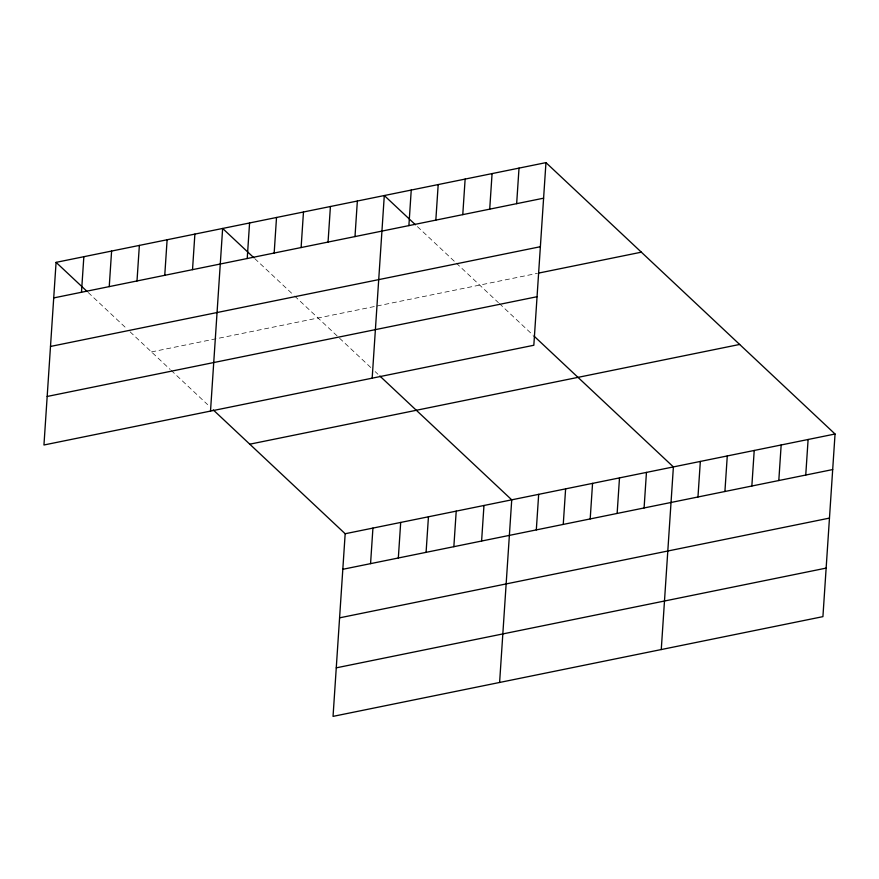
<?xml version="1.0" encoding="UTF-8"?>
<svg xmlns="http://www.w3.org/2000/svg" width="879" height="879" viewBox="0 0 879 879"><rect width="100%" height="100%" fill="white"/><g stroke="black" fill="none" stroke-linecap="round" stroke-linejoin="round"><path stroke-width="0.66" stroke-dasharray="4.39 3.3" d="M151.474 351.919L375.772 306.255M377.058 305.991L537.432 273.336M417.404 226.606L455.366 262.25M456.333 263.162L498.426 302.673M499.36 303.552L533.059 335.185M254.767 258.602L293.707 295.157M294.674 296.069L371.399 368.092M375.146 371.608L377.948 374.245M88.208 292.52L126.169 328.153M130.059 331.812L170.196 369.488M171.141 370.367L207.642 404.648"/><path stroke-width="1.32" d="M56.08 262.36L43.95 444.994L533.828 345.26L545.958 162.626L56.08 262.36L87.23 291.597M81.483 292.257L83.846 256.712M109.238 286.609L111.6 251.053M137.003 280.961L139.365 245.406M164.758 275.303L167.12 239.747M192.523 269.655L194.885 234.1M210.51 411.086L222.64 228.452L253.789 257.69M247.219 258.514L249.581 222.958M274.171 253.031L276.522 217.476M301.112 247.548L303.475 211.993M328.054 242.066L330.416 206.51M354.995 236.572L357.357 201.016M213.256 409.911L345.172 533.74L333.042 716.374L822.92 616.64L835.05 434.006L545.958 162.626M372.169 378.168L384.299 195.534L415.448 224.782M370.564 563.648L372.927 528.092M408.889 225.606L411.24 190.051M398.33 558L400.692 522.445M435.83 220.124L438.192 184.568M426.084 552.342L428.447 516.786M462.772 214.63L465.134 179.074M453.85 546.694L456.212 511.138M489.713 209.147L492.075 173.592M481.604 541.035L483.966 505.491M516.654 203.664L519.017 168.109M499.602 682.467L511.732 499.832L379.816 376.003M536.311 529.905L538.673 494.35M563.252 524.411L565.615 488.867M590.194 518.929L592.556 483.373M617.135 513.446L619.497 477.89M644.087 507.963L646.45 472.408M661.261 649.559L673.391 466.925L533.992 336.064M697.97 496.987L700.332 461.431M724.911 491.504L727.274 455.948M751.853 486.021L754.215 450.466M778.805 480.527L781.167 444.983M805.746 475.045L808.109 439.489M53.718 297.915L543.607 198.182M50.499 346.447L540.376 246.713M538.717 273.072L641.362 252.174M47.169 396.462L537.058 296.717M249.768 444.192L739.657 344.447M345.172 533.74L835.05 434.006M342.81 569.295L832.688 469.562M339.58 617.838L829.468 518.094M336.261 667.842L826.139 568.109"/></g></svg>
